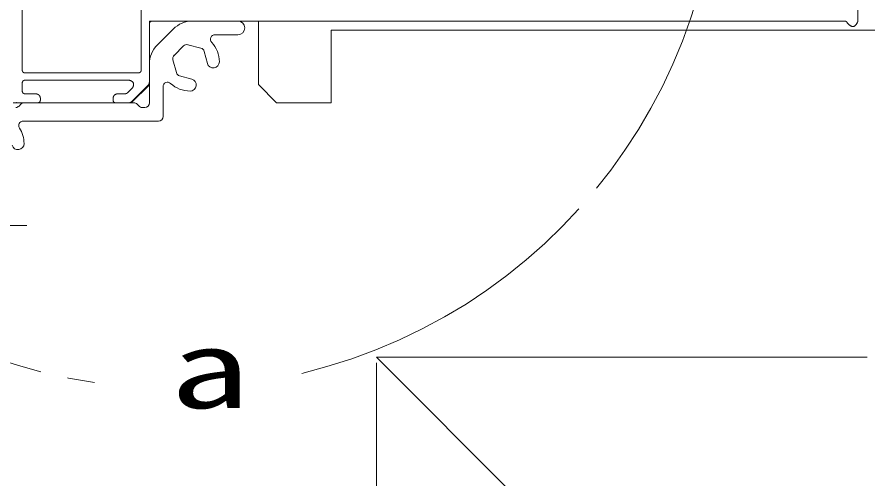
# Model space of a CAD drawing. Units: millimetres on the paper. Extents: x -305 to 305, y -152 to 152.
# Drawn here: x -206.98 to -175.78, y -55.73 to -38.78 of the extents above; entities that cross this region are included whole.
import ezdxf
from ezdxf.enums import TextEntityAlignment as Align

# ---------------------------------------------------------------- set-up
doc = ezdxf.new("R2010")
doc.units = ezdxf.units.MM
for name, pattern in [('LONG_CHAIN', [21, 18, -1, 1, -1]), ('LONG_DASHED2', [13, 12, -1]), ('LONG_DOUBLE_CHAIN', [21.8, 18, -1, 0.6, -0.6, 0.6, -1])]:
    doc.linetypes.add(name, pattern=pattern)
doc.layers.add('0-1_TV', color=7, linetype='Continuous', lineweight=9)
doc.styles.add('ＭＳ ゴシック', font='')
doc.styles.get('ＭＳ ゴシック').set_extended_font_data('MS Gothic')

msp = doc.modelspace()

# ---------------------------------------------------------------- linework, layer by layer
at = {"layer": '0-1_TV'}
for p, q in [((-176.118, -38.928), (-176.118, -34.928)), ((-206.785, -36.644), (-206.785, -40.728)), ((-202.418, -40.728), (-202.418, -37.713)), ((-202.118, -41.26), (-202.118, -38.925)), ((-202.118, -38.925), (-198.118, -38.925)), ((-202.018, -38.928), (-176.601, -38.928)), ((-198.868, -38.927), (-200.537, -38.927)), ((-198.118, -38.925), (-198.118, -41.258)), ((-202.118, -41.159), (-202.118, -39.028)), ((-201.825, -39.801), (-201.245, -39.22)), ((-195.452, -39.26), (-175.452, -39.26)), ((-195.452, -39.26), (-195.452, -41.923)), ((-198.868, -39.427), (-199.709, -39.427)), ((-200.863, -39.836), (-201.21, -40.183)), ((-200.228, -39.919), (-200.702, -39.792)), ((-199.992, -40.479), (-200.11, -40.037)), ((-202.118, -40.508), (-202.118, -41.927)), ((-201.126, -40.818), (-201.253, -40.343)), ((-206.685, -40.828), (-202.518, -40.828)), ((-206.685, -41.095), (-202.859, -41.095)), ((-201.008, -40.935), (-200.566, -41.054)), ((-206.785, -41.495), (-206.785, -41.195)), ((-202.741, -41.379), (-202.908, -41.546)), ((-202.786, -41.928), (-202.118, -41.261)), ((-202.769, -41.879), (-202.167, -41.277)), ((-201.618, -41.337), (-201.618, -42.427)), ((-197.452, -41.923), (-198.118, -41.256)), ((-197.452, -41.925), (-198.118, -41.258)), ((-206.285, -41.595), (-206.685, -41.595)), ((-206.118, -41.828), (-206.118, -41.761)), ((-203.452, -41.761), (-203.452, -41.828)), ((-203.025, -41.595), (-203.285, -41.595)), ((-202.786, -41.927), (-207.118, -41.927)), ((-206.952, -41.928), (-206.218, -41.928)), ((-206.903, -42.045), (-206.834, -41.976)), ((-206.716, -41.927), (-202.687, -41.927)), ((-206.716, -41.927), (-202.687, -41.927)), ((-203.352, -41.928), (-202.887, -41.928)), ((-202.569, -41.976), (-202.5, -42.045)), ((-202.383, -42.094), (-202.285, -42.094)), ((-197.452, -41.923), (-195.452, -41.923)), ((-206.747, -42.594), (-201.785, -42.594))]:
    msp.add_line(p, q, dxfattribs=at)
at = {"layer": '0-1_TV', "linetype": 'LONG_CHAIN'}
msp.add_line((-216.094, -46.427), (-206.612, -46.427), dxfattribs=at)
at = {"layer": '0-1_TV', "linetype": 'LONG_DOUBLE_CHAIN'}
for p, q in [((-193.785, -51.263), (-169.776, -51.263)), ((-193.785, -91.263), (-193.785, -51.263)), ((-193.785, -51.263), (-153.785, -91.263))]:
    msp.add_line(p, q, dxfattribs=at)
at = {"layer": '0-1_TV'}
for points in [[(-202.118, -39.028), (-202.118, -39.025), (-202.118, -39.022), (-202.117, -39.019), (-202.117, -39.016), (-202.116, -39.013), (-202.115, -39.01), (-202.115, -39.007), (-202.114, -39.003), (-202.113, -39), (-202.112, -38.997), (-202.111, -38.994), (-202.11, -38.991), (-202.109, -38.988), (-202.108, -38.986), (-202.106, -38.983), (-202.105, -38.98), (-202.104, -38.977), (-202.102, -38.974), (-202.1, -38.972), (-202.099, -38.969), (-202.097, -38.967), (-202.095, -38.964), (-202.093, -38.962), (-202.091, -38.96), (-202.089, -38.957), (-202.087, -38.955), (-202.085, -38.953), (-202.082, -38.951), (-202.08, -38.949), (-202.077, -38.948), (-202.075, -38.946), (-202.072, -38.944), (-202.069, -38.943), (-202.066, -38.941), (-202.064, -38.94), (-202.061, -38.939), (-202.058, -38.937), (-202.055, -38.936), (-202.052, -38.935)], [(-202.052, -38.935), (-202.049, -38.934), (-202.046, -38.933), (-202.043, -38.932), (-202.04, -38.932), (-202.037, -38.931), (-202.034, -38.93), (-202.031, -38.93), (-202.028, -38.929), (-202.024, -38.929), (-202.021, -38.928), (-202.018, -38.928)], [(-176.601, -38.928), (-176.599, -38.928), (-176.596, -38.928), (-176.594, -38.929), (-176.591, -38.929), (-176.589, -38.929), (-176.587, -38.93), (-176.584, -38.93), (-176.582, -38.93), (-176.579, -38.931), (-176.577, -38.932), (-176.575, -38.932), (-176.572, -38.933), (-176.57, -38.934), (-176.567, -38.934), (-176.565, -38.935), (-176.563, -38.936), (-176.561, -38.937), (-176.558, -38.938), (-176.556, -38.939), (-176.554, -38.94), (-176.552, -38.941), (-176.55, -38.942), (-176.547, -38.944), (-176.545, -38.945), (-176.543, -38.946), (-176.541, -38.948), (-176.54, -38.949), (-176.538, -38.951), (-176.536, -38.952), (-176.534, -38.954), (-176.532, -38.956), (-176.53, -38.958), (-176.529, -38.959), (-176.527, -38.961), (-176.526, -38.963), (-176.524, -38.965), (-176.523, -38.967), (-176.521, -38.969), (-176.52, -38.971)], [(-176.52, -38.971), (-176.518, -38.973), (-176.517, -38.975), (-176.516, -38.977), (-176.514, -38.979), (-176.513, -38.981), (-176.512, -38.984), (-176.511, -38.986), (-176.51, -38.988), (-176.509, -38.99), (-176.508, -38.992), (-176.507, -38.995)], [(-176.175, -39.038), (-176.168, -39.028), (-176.162, -39.019), (-176.156, -39.009), (-176.151, -38.999), (-176.145, -38.988), (-176.14, -38.978), (-176.135, -38.968), (-176.131, -38.958), (-176.126, -38.948), (-176.122, -38.938), (-176.118, -38.928)], [(-176.507, -38.995), (-176.5, -39.003), (-176.493, -39.011), (-176.485, -39.019), (-176.478, -39.027), (-176.47, -39.035), (-176.461, -39.043), (-176.453, -39.05), (-176.444, -39.058), (-176.435, -39.065), (-176.426, -39.073), (-176.417, -39.08), (-176.408, -39.086), (-176.398, -39.092), (-176.389, -39.098), (-176.379, -39.104), (-176.37, -39.109), (-176.36, -39.113), (-176.35, -39.117), (-176.341, -39.12), (-176.331, -39.123), (-176.322, -39.125), (-176.312, -39.126), (-176.303, -39.127), (-176.294, -39.126), (-176.284, -39.125), (-176.275, -39.123), (-176.267, -39.12), (-176.258, -39.117), (-176.249, -39.112), (-176.241, -39.107), (-176.233, -39.102), (-176.225, -39.095), (-176.217, -39.089), (-176.21, -39.081), (-176.202, -39.073), (-176.195, -39.065), (-176.188, -39.056), (-176.181, -39.047), (-176.175, -39.038)], [(-206.785, -40.728), (-206.785, -40.731), (-206.784, -40.734), (-206.784, -40.737), (-206.783, -40.74), (-206.783, -40.743), (-206.782, -40.747), (-206.781, -40.75), (-206.781, -40.753), (-206.78, -40.756), (-206.779, -40.759), (-206.778, -40.762), (-206.777, -40.765), (-206.776, -40.768), (-206.774, -40.771), (-206.773, -40.773), (-206.772, -40.776), (-206.77, -40.779), (-206.769, -40.782), (-206.767, -40.784), (-206.765, -40.787), (-206.764, -40.789), (-206.762, -40.792), (-206.76, -40.794), (-206.758, -40.797), (-206.756, -40.799), (-206.753, -40.801), (-206.751, -40.803), (-206.749, -40.805), (-206.746, -40.807), (-206.744, -40.809), (-206.741, -40.81), (-206.739, -40.812), (-206.736, -40.813), (-206.733, -40.815), (-206.73, -40.816), (-206.727, -40.817), (-206.725, -40.819), (-206.722, -40.82), (-206.719, -40.821)], [(-206.719, -40.821), (-206.716, -40.822), (-206.713, -40.823), (-206.71, -40.824), (-206.706, -40.824), (-206.703, -40.825), (-206.7, -40.826), (-206.697, -40.826), (-206.694, -40.827), (-206.691, -40.827), (-206.688, -40.828), (-206.685, -40.828)], [(-202.518, -40.828), (-202.515, -40.828), (-202.512, -40.827), (-202.509, -40.827), (-202.506, -40.826), (-202.503, -40.826), (-202.5, -40.825), (-202.497, -40.824), (-202.494, -40.824), (-202.491, -40.823), (-202.488, -40.822), (-202.485, -40.821), (-202.482, -40.82), (-202.479, -40.819), (-202.476, -40.817), (-202.473, -40.816), (-202.47, -40.815), (-202.467, -40.813), (-202.465, -40.812), (-202.462, -40.81), (-202.459, -40.809), (-202.457, -40.807), (-202.454, -40.805), (-202.452, -40.803), (-202.45, -40.801), (-202.448, -40.799), (-202.445, -40.797), (-202.443, -40.794), (-202.441, -40.792), (-202.44, -40.789), (-202.438, -40.787), (-202.436, -40.784), (-202.435, -40.782), (-202.433, -40.779), (-202.432, -40.776), (-202.43, -40.773), (-202.429, -40.771), (-202.428, -40.768), (-202.427, -40.765), (-202.425, -40.762)], [(-202.425, -40.762), (-202.424, -40.759), (-202.424, -40.756), (-202.423, -40.753), (-202.422, -40.75), (-202.421, -40.747), (-202.421, -40.743), (-202.42, -40.74), (-202.419, -40.737), (-202.419, -40.734), (-202.419, -40.731), (-202.418, -40.728)], [(-206.785, -41.195), (-206.785, -41.192), (-206.784, -41.189), (-206.784, -41.186), (-206.783, -41.182), (-206.783, -41.179), (-206.782, -41.176), (-206.781, -41.173), (-206.781, -41.17), (-206.78, -41.167), (-206.779, -41.164), (-206.778, -41.161), (-206.777, -41.158), (-206.776, -41.155), (-206.774, -41.152), (-206.773, -41.149), (-206.772, -41.147), (-206.77, -41.144), (-206.769, -41.141), (-206.767, -41.138), (-206.765, -41.136), (-206.764, -41.133), (-206.762, -41.131), (-206.76, -41.129), (-206.758, -41.126), (-206.756, -41.124), (-206.753, -41.122), (-206.751, -41.12), (-206.749, -41.118), (-206.746, -41.116), (-206.744, -41.114), (-206.741, -41.113), (-206.739, -41.111), (-206.736, -41.109), (-206.733, -41.108), (-206.73, -41.107), (-206.727, -41.105), (-206.725, -41.104), (-206.722, -41.103), (-206.719, -41.102)], [(-206.719, -41.102), (-206.716, -41.101), (-206.713, -41.1), (-206.71, -41.099), (-206.706, -41.098), (-206.703, -41.098), (-206.7, -41.097), (-206.697, -41.096), (-206.694, -41.096), (-206.691, -41.095), (-206.688, -41.095), (-206.685, -41.095)], [(-202.859, -41.095), (-202.852, -41.097), (-202.844, -41.099), (-202.837, -41.101), (-202.829, -41.103), (-202.822, -41.106), (-202.814, -41.109), (-202.807, -41.112), (-202.8, -41.115), (-202.792, -41.118), (-202.785, -41.122), (-202.778, -41.126), (-202.771, -41.13), (-202.764, -41.134), (-202.758, -41.138), (-202.751, -41.142), (-202.745, -41.147), (-202.739, -41.152), (-202.734, -41.157), (-202.729, -41.162), (-202.724, -41.168), (-202.719, -41.173), (-202.715, -41.179), (-202.711, -41.185), (-202.708, -41.191), (-202.705, -41.198), (-202.702, -41.204), (-202.7, -41.211), (-202.699, -41.218), (-202.698, -41.225), (-202.697, -41.232), (-202.697, -41.239), (-202.697, -41.247), (-202.697, -41.254), (-202.698, -41.262), (-202.699, -41.27), (-202.7, -41.277), (-202.702, -41.285), (-202.704, -41.293), (-202.706, -41.3)], [(-202.121, -41.188), (-202.12, -41.185), (-202.12, -41.182), (-202.12, -41.18), (-202.119, -41.177), (-202.119, -41.175), (-202.119, -41.172), (-202.119, -41.169), (-202.119, -41.167), (-202.118, -41.164), (-202.118, -41.162), (-202.118, -41.159)], [(-202.706, -41.3), (-202.708, -41.308), (-202.711, -41.316), (-202.713, -41.323), (-202.716, -41.331), (-202.72, -41.338), (-202.723, -41.345), (-202.726, -41.352), (-202.73, -41.359), (-202.733, -41.366), (-202.737, -41.373), (-202.741, -41.379)], [(-202.167, -41.277), (-202.165, -41.275), (-202.164, -41.273), (-202.162, -41.271), (-202.16, -41.269), (-202.158, -41.267), (-202.157, -41.265), (-202.155, -41.263), (-202.153, -41.261), (-202.152, -41.259), (-202.15, -41.257), (-202.149, -41.255), (-202.147, -41.253), (-202.146, -41.25), (-202.144, -41.248), (-202.143, -41.246), (-202.142, -41.244), (-202.14, -41.242), (-202.139, -41.239), (-202.138, -41.237), (-202.137, -41.235), (-202.135, -41.232), (-202.134, -41.23), (-202.133, -41.228), (-202.132, -41.225), (-202.131, -41.223), (-202.13, -41.22), (-202.129, -41.218), (-202.128, -41.215), (-202.127, -41.213), (-202.126, -41.211), (-202.126, -41.208), (-202.125, -41.205), (-202.124, -41.203), (-202.124, -41.2), (-202.123, -41.198), (-202.122, -41.195), (-202.122, -41.193), (-202.121, -41.19), (-202.121, -41.188)], [(-206.778, -41.528), (-206.779, -41.525), (-206.78, -41.522), (-206.781, -41.519), (-206.781, -41.516), (-206.782, -41.513), (-206.783, -41.51), (-206.783, -41.507), (-206.784, -41.504), (-206.784, -41.501), (-206.785, -41.498), (-206.785, -41.495)], [(-206.685, -41.595), (-206.688, -41.594), (-206.691, -41.594), (-206.694, -41.594), (-206.697, -41.593), (-206.7, -41.592), (-206.703, -41.592), (-206.706, -41.591), (-206.71, -41.59), (-206.713, -41.589), (-206.716, -41.589), (-206.719, -41.588), (-206.722, -41.587), (-206.725, -41.585), (-206.727, -41.584), (-206.73, -41.583), (-206.733, -41.581), (-206.736, -41.58), (-206.739, -41.578), (-206.741, -41.577), (-206.744, -41.575), (-206.746, -41.573), (-206.749, -41.572), (-206.751, -41.57), (-206.753, -41.568), (-206.756, -41.565), (-206.758, -41.563), (-206.76, -41.561), (-206.762, -41.559), (-206.764, -41.556), (-206.765, -41.554), (-206.767, -41.551), (-206.769, -41.548), (-206.77, -41.546), (-206.772, -41.543), (-206.773, -41.54), (-206.774, -41.537), (-206.776, -41.534), (-206.777, -41.531), (-206.778, -41.528)], [(-206.229, -41.607), (-206.234, -41.605), (-206.239, -41.603), (-206.244, -41.602), (-206.249, -41.601), (-206.254, -41.6), (-206.259, -41.598), (-206.264, -41.597), (-206.27, -41.597), (-206.275, -41.596), (-206.28, -41.595), (-206.285, -41.595), (-206.285, -41.595)], [(-206.118, -41.761), (-206.119, -41.756), (-206.119, -41.751), (-206.12, -41.746), (-206.121, -41.741), (-206.122, -41.736), (-206.123, -41.731), (-206.124, -41.725), (-206.126, -41.72), (-206.127, -41.715), (-206.129, -41.71), (-206.13, -41.705), (-206.132, -41.7), (-206.134, -41.695), (-206.136, -41.691), (-206.138, -41.686), (-206.14, -41.681), (-206.143, -41.677), (-206.145, -41.672), (-206.148, -41.668), (-206.151, -41.663), (-206.154, -41.659), (-206.157, -41.655), (-206.16, -41.651), (-206.164, -41.647), (-206.167, -41.644), (-206.171, -41.64), (-206.175, -41.637), (-206.179, -41.633), (-206.183, -41.63), (-206.187, -41.627), (-206.191, -41.624), (-206.196, -41.622), (-206.2, -41.619), (-206.205, -41.617), (-206.209, -41.614), (-206.214, -41.612), (-206.219, -41.61), (-206.224, -41.608), (-206.229, -41.607)], [(-203.44, -41.705), (-203.441, -41.71), (-203.443, -41.715), (-203.444, -41.72), (-203.446, -41.725), (-203.447, -41.731), (-203.448, -41.736), (-203.449, -41.741), (-203.45, -41.746), (-203.45, -41.751), (-203.451, -41.756), (-203.452, -41.761), (-203.452, -41.761)], [(-203.285, -41.595), (-203.29, -41.595), (-203.295, -41.596), (-203.3, -41.597), (-203.305, -41.597), (-203.311, -41.598), (-203.316, -41.6), (-203.321, -41.601), (-203.326, -41.602), (-203.331, -41.603), (-203.336, -41.605), (-203.341, -41.607), (-203.346, -41.608), (-203.351, -41.61), (-203.356, -41.612), (-203.361, -41.614), (-203.365, -41.617), (-203.37, -41.619), (-203.374, -41.622), (-203.379, -41.624), (-203.383, -41.627), (-203.387, -41.63), (-203.391, -41.633), (-203.395, -41.637), (-203.399, -41.64), (-203.403, -41.644), (-203.406, -41.647), (-203.41, -41.651), (-203.413, -41.655), (-203.416, -41.659), (-203.419, -41.663), (-203.422, -41.668), (-203.425, -41.672), (-203.427, -41.677), (-203.43, -41.681), (-203.432, -41.686), (-203.434, -41.691), (-203.436, -41.695), (-203.438, -41.7), (-203.44, -41.705)], [(-202.997, -41.592), (-202.999, -41.593), (-203.002, -41.593), (-203.005, -41.593), (-203.007, -41.594), (-203.01, -41.594), (-203.012, -41.594), (-203.015, -41.594), (-203.018, -41.594), (-203.02, -41.595), (-203.023, -41.595), (-203.025, -41.595), (-203.025, -41.595)], [(-202.908, -41.546), (-202.909, -41.548), (-202.911, -41.549), (-202.913, -41.551), (-202.915, -41.553), (-202.917, -41.555), (-202.919, -41.556), (-202.921, -41.558), (-202.923, -41.56), (-202.925, -41.561), (-202.927, -41.563), (-202.93, -41.564), (-202.932, -41.566), (-202.934, -41.567), (-202.936, -41.569), (-202.938, -41.57), (-202.941, -41.571), (-202.943, -41.573), (-202.945, -41.574), (-202.947, -41.575), (-202.95, -41.577), (-202.952, -41.578), (-202.954, -41.579), (-202.957, -41.58), (-202.959, -41.581), (-202.962, -41.582), (-202.964, -41.583), (-202.966, -41.584), (-202.969, -41.585), (-202.971, -41.586), (-202.974, -41.587), (-202.976, -41.587), (-202.979, -41.588), (-202.981, -41.589), (-202.984, -41.589), (-202.987, -41.59), (-202.989, -41.591), (-202.992, -41.591), (-202.994, -41.592), (-202.997, -41.592)], [(-207.008, -41.916), (-207.003, -41.918), (-206.998, -41.919), (-206.993, -41.921), (-206.988, -41.922), (-206.982, -41.923), (-206.977, -41.924), (-206.972, -41.925), (-206.967, -41.926), (-206.962, -41.927), (-206.957, -41.928), (-206.952, -41.928)], [(-206.218, -41.928), (-206.215, -41.928), (-206.212, -41.927), (-206.209, -41.927), (-206.206, -41.926), (-206.203, -41.926), (-206.2, -41.925), (-206.197, -41.924), (-206.194, -41.924), (-206.191, -41.923), (-206.188, -41.922), (-206.185, -41.921), (-206.182, -41.92), (-206.179, -41.919), (-206.176, -41.917), (-206.173, -41.916), (-206.17, -41.915), (-206.167, -41.913), (-206.165, -41.912), (-206.162, -41.91), (-206.159, -41.909), (-206.157, -41.907), (-206.154, -41.905), (-206.152, -41.903), (-206.15, -41.901), (-206.148, -41.899), (-206.145, -41.897), (-206.143, -41.894), (-206.141, -41.892), (-206.14, -41.889), (-206.138, -41.887), (-206.136, -41.884), (-206.135, -41.882), (-206.133, -41.879), (-206.132, -41.876), (-206.13, -41.873), (-206.129, -41.871), (-206.128, -41.868), (-206.127, -41.865), (-206.125, -41.862)], [(-206.125, -41.862), (-206.124, -41.859), (-206.124, -41.856), (-206.123, -41.853), (-206.122, -41.85), (-206.121, -41.847), (-206.121, -41.843), (-206.12, -41.84), (-206.119, -41.837), (-206.119, -41.834), (-206.119, -41.831), (-206.118, -41.828)], [(-203.452, -41.828), (-203.451, -41.831), (-203.451, -41.834), (-203.45, -41.837), (-203.45, -41.84), (-203.449, -41.843), (-203.449, -41.847), (-203.448, -41.85), (-203.447, -41.853), (-203.446, -41.856), (-203.445, -41.859), (-203.444, -41.862), (-203.443, -41.865), (-203.442, -41.868), (-203.441, -41.871), (-203.44, -41.873), (-203.438, -41.876), (-203.437, -41.879), (-203.435, -41.882), (-203.434, -41.884), (-203.432, -41.887), (-203.43, -41.889), (-203.428, -41.892), (-203.427, -41.894), (-203.424, -41.897), (-203.422, -41.899), (-203.42, -41.901), (-203.418, -41.903), (-203.415, -41.905), (-203.413, -41.907), (-203.41, -41.909), (-203.408, -41.91), (-203.405, -41.912), (-203.403, -41.913), (-203.4, -41.915), (-203.397, -41.916), (-203.394, -41.917), (-203.391, -41.919), (-203.388, -41.92), (-203.385, -41.921)], [(-203.385, -41.921), (-203.382, -41.922), (-203.379, -41.923), (-203.376, -41.924), (-203.373, -41.924), (-203.37, -41.925), (-203.367, -41.926), (-203.364, -41.926), (-203.361, -41.927), (-203.358, -41.927), (-203.355, -41.928), (-203.352, -41.928)], [(-202.887, -41.928), (-202.885, -41.928), (-202.882, -41.928), (-202.88, -41.928), (-202.877, -41.928), (-202.874, -41.927), (-202.872, -41.927), (-202.869, -41.927), (-202.867, -41.927), (-202.864, -41.926), (-202.861, -41.926), (-202.859, -41.925), (-202.856, -41.925), (-202.854, -41.924), (-202.851, -41.924), (-202.848, -41.923), (-202.846, -41.923), (-202.843, -41.922), (-202.841, -41.921), (-202.838, -41.921), (-202.836, -41.92), (-202.833, -41.919), (-202.831, -41.918), (-202.828, -41.917), (-202.826, -41.916), (-202.824, -41.915), (-202.821, -41.914), (-202.819, -41.913), (-202.816, -41.912), (-202.814, -41.911), (-202.812, -41.91), (-202.809, -41.909), (-202.807, -41.907), (-202.805, -41.906), (-202.803, -41.905), (-202.8, -41.903), (-202.798, -41.902), (-202.796, -41.901), (-202.794, -41.899), (-202.792, -41.898)], [(-202.792, -41.898), (-202.789, -41.896), (-202.787, -41.895), (-202.785, -41.893), (-202.783, -41.891), (-202.781, -41.89), (-202.779, -41.888), (-202.777, -41.886), (-202.775, -41.885), (-202.773, -41.883), (-202.771, -41.881), (-202.769, -41.879), (-202.769, -41.879)]]:
    msp.add_lwpolyline(points, dxfattribs=at)
at = {"layer": '0-1_TV', "linetype": 'LONG_DASHED2'}
msp.add_arc((-201.198, -32.404), 20, 283.4957, 261.5466, dxfattribs=at)
at = {"layer": '0-1_TV'}
for centre, radius, start, end in [((-200.537, -39.927), 1, 90, 135), ((-198.868, -39.177), 0.25, 270, 90), ((-199.709, -39.594), 0.167, 90, 222.5065), ((-201.118, -40.508), 1, 135, 180), ((-200.745, -39.953), 0.167, 75, 135), ((-200.271, -40.08), 0.167, 15, 75), ((-200.618, -40.427), 1.067, 0.4076, 42.5065), ((-201.092, -40.3), 0.167, 135, 195), ((-199.776, -40.421), 0.224, 195, 0.4076), ((-200.965, -40.774), 0.167, 195, 255), ((-201.452, -41.337), 0.167, 47.4931, 180), ((-200.624, -41.27), 0.224, 269.5914, 75), ((-200.618, -40.427), 1.067, 227.4931, 269.5914), ((-207.021, -41.927), 0.167, 270, 315), ((-206.716, -42.094), 0.167, 90, 135), ((-202.687, -42.094), 0.167, 45, 90), ((-202.383, -41.927), 0.167, 225, 270), ((-202.285, -41.927), 0.167, 270, 0), ((-206.747, -42.761), 0.167, 90, 212.7207), ((-201.785, -42.427), 0.167, 270, 0), ((-207.785, -43.427), 1.067, 0.4076, 32.7206), ((-206.942, -43.421), 0.224, 195, 0.4076)]:
    msp.add_arc(centre, radius, start, end, dxfattribs=at)

# ---------------------------------------------------------------- texts
at = {"layer": '0-1_TV', "style": 'ＭＳ ゴシック', "width": 1.5}
msp.add_text('a', height=2.886, dxfattribs=at).set_placement((-201.374, -53.991), align=Align.BOTTOM_LEFT)

doc.saveas('drawing.dxf')
